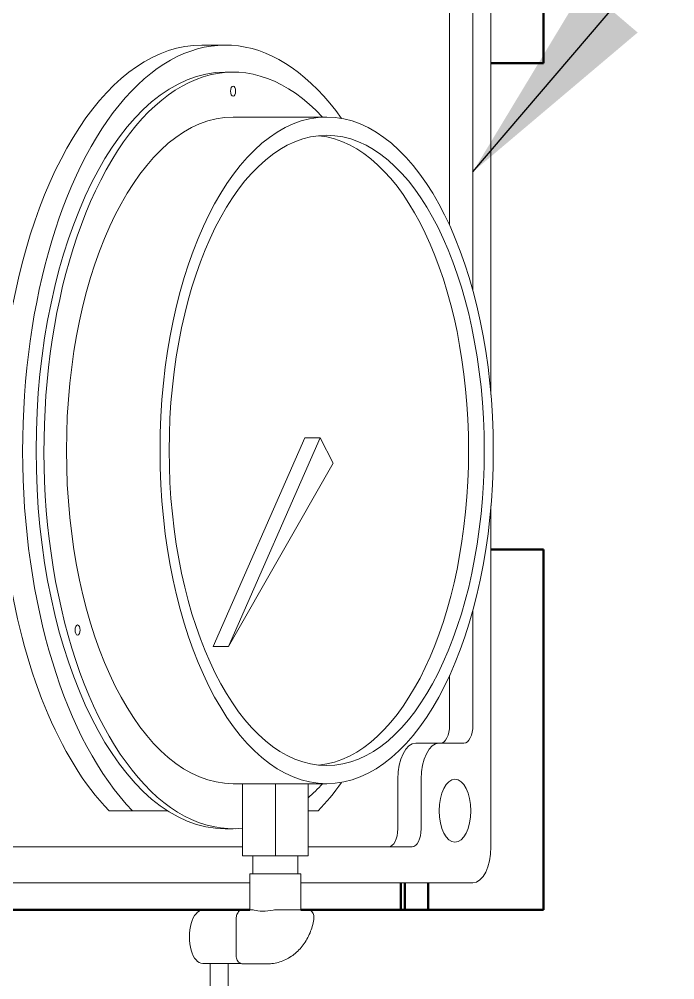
# Model space of a CAD drawing. Header units: inches. Extents: x 19 to 503, y 6 to 322.
# Drawn here: x 277.59 to 282.14, y 104.29 to 110.96 of the extents above; entities that cross this region are included whole.
import ezdxf

# ---------------------------------------------------------------- set-up
doc = ezdxf.new("R2010")
doc.units = ezdxf.units.IN
doc.header["$LTSCALE"] = 15
doc.header["$MEASUREMENT"] = 0
doc.layers.add('Symbol (ANSI)', color=7, linetype='Continuous', lineweight=25)
doc.layers.add('Visible (ANSI)', color=7, linetype='Continuous', lineweight=50)
doc.styles.add('MEMCOR Medium', font='arial.ttf')
doc.dimstyles.new('Default (ANSI)$7', dxfattribs={"dimscale": 15, "dimtxt": 0.15, "dimasz": 0.098425, "dimexe": 0.125, "dimexo": 0.0625, "dimgap": 0.031496, "dimtad": 0, "dimtih": 1, "dimtoh": 1, "dimdec": 4, "dimrnd": 1e-08, "dimzin": 3, "dimdsep": 46, "dimlunit": 5, "dimtxsty": 'MEMCOR Medium', "dimcen": 0.09, "dimdle": 0.393701, "dimclrd": 256, "dimclre": 256, "dimclrt": 256, "dimadec": 0, "dimazin": 1, "dimtfac": 0.8, "dimtofl": 0, "dimtmove": 0, "dimatfit": 3, "dimfxl": 1, "dimfrac": 1, "dimtolj": 1, "dimtzin": 4, "dimlwd": -1, "dimlwe": -1, "dimarcsym": 0})

msp = doc.modelspace()

# ---------------------------------------------------------------- linework, layer by layer
at = {"layer": 'Visible (ANSI)'}
for p, q in [((281.22821, 110.65094), (281.22821, 113.15094)), ((280.86275, 110.65094), (281.1696, 110.65094)), ((281.22821, 110.65094), (281.1696, 110.65094)), ((281.1696, 107.27594), (280.86275, 107.27594)), ((281.1696, 107.27594), (281.22821, 107.27594)), ((281.22821, 104.77594), (281.22821, 107.27594)), ((280.23792, 104.77594), (280.23792, 104.96344)), ((280.26554, 104.77594), (280.26554, 104.96344)), ((280.42792, 104.96344), (280.42792, 104.77594)), ((276.2314, 104.77594), (279.18887, 104.77594)), ((279.54386, 104.77594), (280.23792, 104.77594)), ((280.26554, 104.77594), (280.23792, 104.77594)), ((280.42792, 104.77594), (280.26554, 104.77594)), ((280.42792, 104.77594), (281.1696, 104.77594)), ((281.22821, 104.77594), (281.1696, 104.77594))]:
    msp.add_line(p, q, dxfattribs=at)
at = {"layer": 'Visible (ANSI)', "linetype": 'Continuous', "lineweight": 18}
for p, q in [((280.86275, 112.71344), (280.86275, 108.3483)), ((280.57535, 109.52517), (280.57535, 111.86969)), ((280.73773, 111.86969), (280.73773, 109.07061)), ((278.8566, 110.7759), (279.01898, 110.7759)), ((279.01898, 110.5884), (279.07311, 110.5884)), ((279.07311, 110.2759), (279.72263, 110.2759)), ((278.93375, 106.60216), (279.57018, 108.05179)), ((279.04201, 106.60216), (279.67844, 108.05179)), ((279.57018, 108.05179), (279.67844, 108.05179)), ((279.67844, 108.05179), (279.76682, 107.87502)), ((279.76682, 107.87502), (279.04201, 106.60216)), ((280.86275, 107.57851), (280.86275, 105.21344)), ((280.73773, 106.8562), (280.73773, 106.05719)), ((278.93375, 106.60216), (279.04201, 106.60216)), ((280.57535, 106.05719), (280.57535, 106.40164)), ((280.341, 105.93219), (280.50338, 105.93219)), ((280.67523, 105.93219), (280.50338, 105.93219)), ((279.07311, 105.6509), (279.13927, 105.6509)), ((279.36637, 105.6509), (279.13927, 105.6509)), ((279.13927, 105.6509), (279.13927, 105.1509)), ((279.59346, 105.6509), (279.36637, 105.6509)), ((279.36637, 105.6509), (279.36637, 105.1509)), ((279.59346, 105.6509), (279.59346, 105.1509)), ((279.59346, 105.6509), (279.72263, 105.6509)), ((280.216, 105.33847), (280.216, 105.68219)), ((280.37838, 105.68219), (280.37838, 105.33847)), ((278.2123, 105.46347), (278.37468, 105.46347)), ((278.61868, 105.46347), (278.37468, 105.46347)), ((279.66329, 105.46347), (279.59346, 105.46347)), ((279.01898, 105.3384), (279.07311, 105.3384)), ((279.13927, 105.21347), (276.281, 105.21347)), ((280.31588, 105.21347), (279.59346, 105.21347)), ((279.13927, 105.1509), (279.36637, 105.1509)), ((279.20938, 105.1509), (279.20938, 105.0259)), ((279.36637, 105.1509), (279.59346, 105.1509)), ((279.52335, 105.1509), (279.52335, 105.0259)), ((279.54386, 105.0259), (279.18887, 105.0259)), ((279.18887, 105.0259), (279.18887, 104.7759)), ((279.54386, 105.0259), (279.54386, 104.7759)), ((279.18887, 104.96344), (276.2314, 104.96344)), ((280.73775, 104.96344), (279.54386, 104.96344)), ((279.1276, 104.77366), (278.86214, 104.77366)), ((278.9138, 104.77366), (278.9138, 104.77594)), ((279.0388, 104.77594), (279.0388, 104.77366)), ((279.20501, 104.7759), (279.14051, 104.7759)), ((279.44635, 104.7759), (279.38299, 104.7759)), ((279.50693, 104.7759), (279.44635, 104.7759)), ((279.59109, 104.7759), (279.53051, 104.7759)), ((279.09426, 104.7134), (279.09426, 104.4634)), ((279.1276, 104.40314), (278.86214, 104.40314)), ((278.9138, 102.15094), (278.9138, 104.40314)), ((279.0388, 104.40314), (279.0388, 102.15094)), ((279.14051, 104.4009), (279.14871, 104.4009)), ((279.14871, 104.4009), (279.3049, 104.4009))]:
    msp.add_line(p, q, dxfattribs=at)
for centre, major_axis, start_param, end_param in [((279.01898, 107.9634), (0, 2.8125), 5.6719299, 8.9488413), ((278.8566, 107.9634), (0, 2.8125), 0, 1.2977393), ((279.07311, 107.9634), (0, -2.625), 2.6486674, 6.3336103), ((279.01898, 107.9634), (0, -2.625), 3.1415927, 6.2831853), ((279.07311, 107.9634), (0, -2.3125), 3.1415927, 6.2831853), ((279.61438, 107.9634), (0, -2.18642), 0.0495319, 3.0920608), ((278.8566, 107.9634), (0, 2.8125), 1.8438533, 2.665656), ((280.51285, 106.05719), (0, -0.125), 0, 1.5707963), ((280.67523, 106.05719), (0, -0.125), 0, 1.5707963), ((280.341, 105.68219), (0, 0.25), 0, 1.5707963), ((280.50338, 105.68219), (0, 0.25), 0, 1.5707963), ((279.07311, 107.9634), (0, -2.625), 0.4076571, 0.4929253), ((279.01898, 107.9634), (0, -2.8125), 0.4759367, 0.6112555), ((280.1535, 105.33847), (0, -0.125), 0, 1.5707963), ((280.31588, 105.33847), (0, -0.125), 0, 1.5707963), ((280.73775, 105.21344), (0, -0.25), 0, 1.5707963), ((278.86214, 104.5884), (0, 0.18526), 0, 3.1415927)]:
    msp.add_ellipse(centre, major_axis=major_axis, ratio=0.5, start_param=start_param, end_param=end_param, dxfattribs=at)
for centre, major_axis in [((279.07311, 110.4558), (0, -0.035)), ((279.72263, 107.9634), (0, 2.3125)), ((279.72263, 107.9634), (0, 2.18642)), ((277.99387, 106.71721), (0, -0.035)), ((280.61275, 105.46344), (0, 0.21875))]:
    msp.add_ellipse(centre, major_axis=major_axis, ratio=0.5, dxfattribs=at)
for points, knots in [([(279.14051, 104.7759), (279.13618, 104.7759), (279.13186, 104.77513), (279.12376, 104.77234), (279.12006, 104.77026), (279.11298, 104.76499), (279.1099, 104.76167), (279.10403, 104.75379), (279.10165, 104.74914), (279.09794, 104.73969), (279.09664, 104.73487), (279.09485, 104.72509), (279.09437, 104.72013), (279.09427, 104.71457), (279.09426, 104.71399), (279.09426, 104.7134)], [1.5707963, 1.5707963, 1.5707963, 1.5707963, 1.7413486, 1.7413486, 1.9269347, 1.9269347, 2.1622778, 2.1622778, 2.476437, 2.476437, 2.7905963, 2.7905963, 3.1047556, 3.1047556, 3.1415927, 3.1415927, 3.1415927, 3.1415927]), ([(279.20501, 104.7759), (279.20923, 104.77591), (279.21429, 104.77509), (279.23493, 104.77107), (279.25496, 104.76663), (279.27762, 104.76663), (279.30027, 104.76663), (279.32633, 104.77107), (279.36263, 104.77509), (279.37292, 104.77591), (279.38299, 104.7759)], [2.0007518, 2.0007518, 2.0007518, 2.0007518, 2.07967253, 2.07967253, 2.27900016, 2.27900016, 2.27900016, 2.47832779, 2.47832779, 2.55724853, 2.55724853, 2.55724853, 2.55724853]), ([(279.50693, 104.7759), (279.51183, 104.77595), (279.51626, 104.77586), (279.52008, 104.77586), (279.5239, 104.77586), (279.52742, 104.77595), (279.53051, 104.7759)], [1.11851794, 1.11851794, 1.11851794, 1.11851794, 1.17671806, 1.17671806, 1.17671806, 1.23491818, 1.23491818, 1.23491818, 1.23491818]), ([(279.59109, 104.7759), (279.59542, 104.7759), (279.59986, 104.77512), (279.60802, 104.77222), (279.6117, 104.7701), (279.61852, 104.76484), (279.62145, 104.76159), (279.62701, 104.75374), (279.62915, 104.74912), (279.63244, 104.73937), (279.63344, 104.73415), (279.63437, 104.72383), (279.63431, 104.71863), (279.63362, 104.71187), (279.6334, 104.71027), (279.63315, 104.70868)], [0, 0, 0, 0, 0.01407587, 0.01407587, 0.02852469, 0.02852469, 0.04605364, 0.04605364, 0.06970118, 0.06970118, 0.09563769, 0.09563769, 0.1215742, 0.1215742, 0.12968255, 0.12968255, 0.12968255, 0.12968255]), ([(279.33195, 104.40176), (279.36126, 104.40403), (279.39027, 104.4108), (279.44555, 104.43274), (279.47181, 104.44792), (279.51975, 104.48543), (279.54144, 104.50776), (279.57886, 104.55795), (279.5946, 104.58579), (279.61918, 104.64507), (279.62802, 104.6765), (279.63315, 104.70868)], [3.2084134, 3.2084134, 3.2084134, 3.2084134, 3.4727754, 3.4727754, 3.7371375, 3.7371375, 4.0014996, 4.0014996, 4.2658617, 4.2658617, 4.5302237, 4.5302237, 4.5302237, 4.5302237]), ([(279.09426, 104.4634), (279.09426, 104.45843), (279.09465, 104.45346), (279.09624, 104.44364), (279.09744, 104.4388), (279.10089, 104.42931), (279.10312, 104.42465), (279.10937, 104.41556), (279.11343, 104.41105), (279.12317, 104.40473), (279.12807, 104.40257), (279.13579, 104.40113), (279.13815, 104.4009), (279.14051, 104.4009)], [3.1415927, 3.1415927, 3.1415927, 3.1415927, 3.4557519, 3.4557519, 3.7699112, 3.7699112, 4.0840704, 4.0840704, 4.3982297, 4.3982297, 4.6193845, 4.6193845, 4.712389, 4.712389, 4.712389, 4.712389]), ([(279.33195, 104.40176), (279.33024, 104.40163), (279.32847, 104.40152), (279.32486, 104.40132), (279.32303, 104.40123), (279.31934, 104.4011), (279.3175, 104.40105), (279.31382, 104.40097), (279.312, 104.40094), (279.3084, 104.40091), (279.30662, 104.4009), (279.3049, 104.4009)], [0, 0, 0, 0, 0.012963359, 0.012963359, 0.025926717, 0.025926717, 0.038890076, 0.038890076, 0.051853435, 0.051853435, 0.064816794, 0.064816794, 0.064816794, 0.064816794])]:
    msp.add_open_spline(points, degree=3, knots=knots, dxfattribs=at)

# ---------------------------------------------------------------- leaders
at = {"layer": 'Symbol (ANSI)', "annotation_type": 0, "has_hookline": 1, "hookline_direction": 0, "text_width": 22.25443}
msp.add_leader([(280.73773, 109.89739), (286.33094, 116.45261), (287.80732, 116.45261)], dimstyle='Default (ANSI)$7', override={"dimtad": 0}, dxfattribs=at)

doc.saveas('drawing.dxf')
